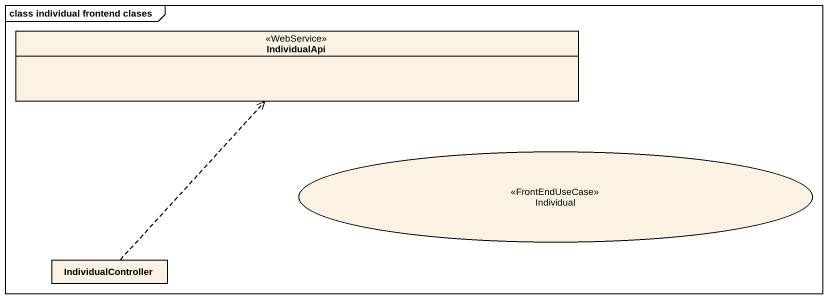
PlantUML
@startuml
mainframe class individual frontend clases
allowmixing
hide circle
hide empty members
class IndividualApi <<WebService>>
usecase Individual <<FrontEndUseCase>>
class IndividualController
IndividualController .up.> IndividualApi
@enduml
